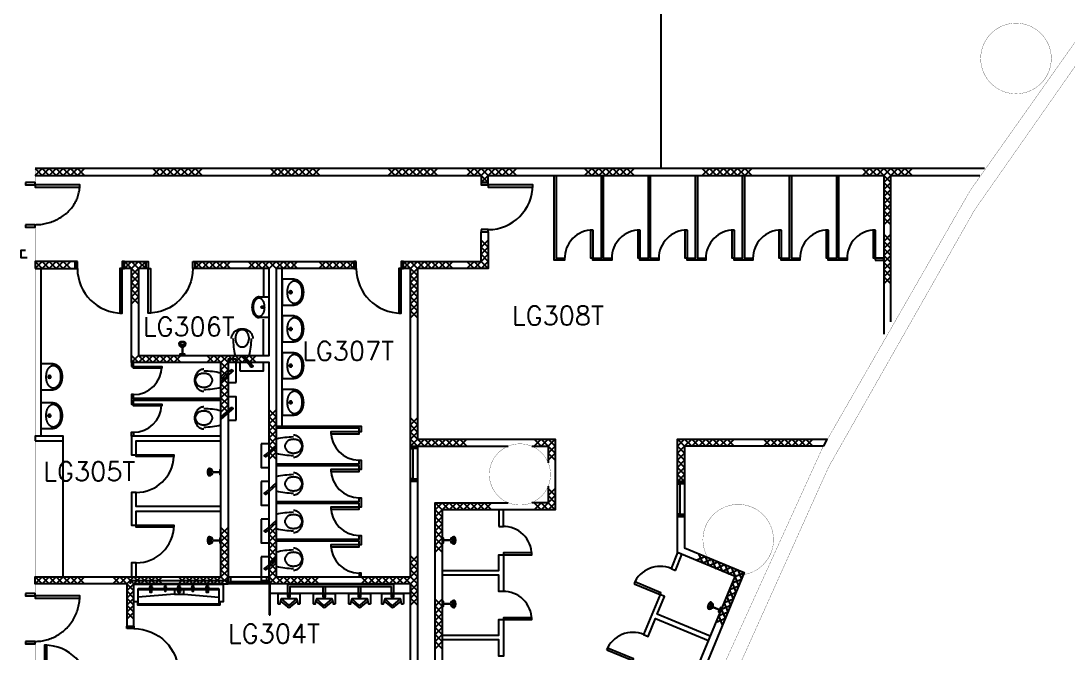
# Model space of a CAD drawing. Extents: x -163002 to 22103, y -103500 to 51643.
# Drawn here: x -76600 to -54355, y -62293 to -48869 of the extents above; entities that cross this region are included whole.
import ezdxf

# ---------------------------------------------------------------- set-up
doc = ezdxf.new("R2010")
doc.units = 0
doc.header["$LTSCALE"] = 1000
doc.header["$MEASUREMENT"] = 0
doc.linetypes.add('s1113a$0$HIDDEN', pattern=[0.375, 0.25, -0.125])
doc.layers.get('0').update_dxf_attribs({"linetype": 'CONTINUOUS'})
for name, color, linetype in [('s1113a$0$20', 1, 'CONTINUOUS'), ('s1113a$0$22', 14, 'CONTINUOUS'), ('s1113a$0$30', 7, 'CONTINUOUS'), ('s1113a$0$49', 7, 'CONTINUOUS'), ('s1113a$0$56', 7, 'CONTINUOUS'), ('s1113a$0$6', 7, 'CONTINUOUS'), ('s1113a$0$7', 7, 'CONTINUOUS'), ('s1113a$0$PLUMB', 1, 'CONTINUOUS'), ('s1113a$0$ROOM-NO', 4, 'CONTINUOUS'), ('s1113a$0$sani02', 7, 'CONTINUOUS'), ('s4113a$0$6', 7, 'CONTINUOUS'), ('s4113a$0$9', 7, 'CONTINUOUS')]:
    doc.layers.add(name, color=color, linetype=linetype)
doc.styles.add('s1113a$0$STANDARD', font='SIMPLEX')

# ---------------------------------------------------------------- blocks, each defined once
blk = doc.blocks.new('s1113a$0$SHWR')
at = {"layer": 's1113a$0$49', "color": 14, "linetype": 'Continuous'}
for p, q in [((-0.005, -0.175), (-0.005, -0.025)), ((0.005, -0.175), (0.005, -0.025))]:
    blk.add_line(p, q, dxfattribs=at)
blk.add_lwpolyline([(-0.05, 0), (-0.05, -0.025), (0.05, -0.025), (0.05, 0)], close=True, dxfattribs=at)
for points in [[(0.075, -0.25, 0.087445), (0.073739, -0.243262, 0.069281), (0.070477, -0.237175, 0.06008), (0.064548, -0.230897, 0.040836), (0.057453, -0.225896, 0.036504), (0.047752, -0.221076, 0.027544), (0.0375, -0.217524, 0.025803), (0.025372, -0.214708, 0.022453), (0.013024, -0.21307, 0.021977), (0, -0.212498, 0.021977), (-0.013024, -0.21307, 0.022453), (-0.025372, -0.214708, 0.025803), (-0.0375, -0.217524, 0.027544), (-0.047752, -0.221076, 0.036504), (-0.057453, -0.225896, 0.040836), (-0.064548, -0.230897, 0.06008), (-0.070477, -0.237175, 0.069281), (-0.073739, -0.243262, 0.087445), (-0.075, -0.25, 0.087445), (-0.073739, -0.256739, 0.069281), (-0.070477, -0.262826, 0.06008), (-0.064548, -0.269104, 0.040836), (-0.057453, -0.274105, 0.036504), (-0.047752, -0.278925, 0.027544), (-0.0375, -0.282476, 0.025803), (-0.025372, -0.285293, 0.022453), (-0.013024, -0.286931, 0.021977), (0, -0.287503, 0.021977), (0.013024, -0.286931, 0.022453), (0.025372, -0.285293, 0.025803), (0.0375, -0.282476, 0.027544), (0.047752, -0.278925, 0.036504), (0.057453, -0.274105, 0.040836), (0.064548, -0.269104, 0.06008), (0.070477, -0.262826, 0.069281), (0.073739, -0.256739, 0.087445), (0.075, -0.25)], [(0.05, -0.25, 0.087445), (0.049159, -0.245508, 0.069281), (0.046985, -0.24145, 0.06008), (0.043032, -0.237264, 0.040836), (0.038302, -0.233931, 0.036504), (0.031835, -0.230717, 0.027544), (0.025, -0.22835, 0.025803), (0.016915, -0.226472, 0.022453), (0.008682, -0.22538, 0.021977), (0, -0.224999, 0.021977), (-0.008682, -0.22538, 0.022453), (-0.016915, -0.226472, 0.025803), (-0.025, -0.22835, 0.027544), (-0.031835, -0.230717, 0.036504), (-0.038302, -0.233931, 0.040836), (-0.043032, -0.237264, 0.06008), (-0.046985, -0.24145, 0.069281), (-0.049159, -0.245508, 0.087445), (-0.05, -0.25, 0.087445), (-0.049159, -0.254493, 0.069281), (-0.046985, -0.258551, 0.06008), (-0.043032, -0.262736, 0.040836), (-0.038302, -0.26607, 0.036504), (-0.031835, -0.269284, 0.027544), (-0.025, -0.271651, 0.025803), (-0.016915, -0.273529, 0.022453), (-0.008682, -0.274621, 0.021977), (0, -0.275002, 0.021977), (0.008682, -0.274621, 0.022453), (0.016915, -0.273529, 0.025803), (0.025, -0.271651, 0.027544), (0.031835, -0.269284, 0.036504), (0.038302, -0.26607, 0.040836), (0.043032, -0.262736, 0.06008), (0.046985, -0.258551, 0.069281), (0.049159, -0.254493, 0.087445), (0.05, -0.25)]]:
    blk.add_lwpolyline(points, format="xyb", close=True, dxfattribs=at)
blk.add_arc((0, -0.25), 0.075, 0, 180, dxfattribs=at)
blk = doc.blocks.new('s1113a$0$D1050B')
at = {"layer": 's1113a$0$30', "color": 2, "linetype": 'Continuous'}
for points in [[(0.05, 0.15), (0.1, 0.15), (0.1, 1.1), (0.05, 1.1)], [(0, 0), (0.05, 0), (0.05, 0.15), (0, 0.15)], [(1, 0), (1.05, 0), (1.05, 0.15), (1, 0.15)]]:
    blk.add_lwpolyline(points, close=True, dxfattribs=at)
blk.add_arc((0.05, 0.150001), 0.950006, 0, 90, dxfattribs=at)
blk = doc.blocks.new('s1113a$0$D1050A')
at = {"layer": 's1113a$0$30', "color": 11, "linetype": 'Continuous'}
blk.add_lwpolyline([(1.021006, 0.200001, 0.033428), (1.012655, 0.324043, 0.033352), (0.98792, 0.445881, 0.033302), (0.947009, 0.563654, 0.033099), (0.890916, 0.675004, 0.033014), (0.820217, 0.778441, 0.032742), (0.736605, 0.871757, 0.032646), (0.640955, 0.953767, 0.032379), (0.535503, 1.022731, 0.032298), (0.421461, 1.077709, 0.032107), (0.301315, 1.117637, 0.032061), (0.176693, 1.141854, 0.031992), (0.05, 1.150007)], format="xyb", dxfattribs=at)
for points in [[(0.05, 0.2), (0.1, 0.2), (0.1, 1.15), (0.05, 1.15)], [(0, 0), (0.05, 0), (0.05, 0.2), (0, 0.2)], [(1.021, 0), (1.071, 0), (1.071, 0.2), (1.021, 0.2)]]:
    blk.add_lwpolyline(points, close=True, dxfattribs=at)
blk = doc.blocks.new('s1113a$0$WHB')
at = {"layer": 's1113a$0$49', "color": 14, "linetype": 'Continuous'}
for p, q in [((-0.319, -0.18), (-0.231, -0.18)), ((-0.275, -0.1358), (-0.275, -0.224))]:
    blk.add_line(p, q, dxfattribs=at)
blk.add_lwpolyline([(-0.5499, -0.257), (-0.5499, 0), (0, 0), (0, -0.257)], dxfattribs=at)
for points in [[(-0.2749, -0.1127, 0.004239), (-0.289204, -0.113251, 0.002651), (-0.3035, -0.114, 0.003533), (-0.31721, -0.114869, 0.006003), (-0.3309, -0.116, 0.015073), (-0.34193, -0.117427, 0.005128), (-0.3529, -0.1193, 0.012086), (-0.365606, -0.121897, 0.007915), (-0.3782, -0.125, 0.017555), (-0.394382, -0.129857, 0.016389), (-0.4102, -0.1358, 0.012678), (-0.421941, -0.140931, 0.028606), (-0.4332, -0.147, 0.005075), (-0.441524, -0.152288, 0.008504), (-0.4497, -0.1578, 0.002696), (-0.457488, -0.163282, 0.012777), (-0.4651, -0.169, 0.01603), (-0.471331, -0.174302, 0.016779), (-0.4772, -0.18, 0.006146), (-0.482301, -0.18541, 0.012077), (-0.4872, -0.191, 0.004888), (-0.491647, -0.196462, 0.003638), (-0.496, -0.202, 0.008947), (-0.499981, -0.207341, 0.006073), (-0.5038, -0.2128, 0.039408), (-0.506807, -0.218138, 0.017301), (-0.5092, -0.2238, 0.017623), (-0.513063, -0.234644, 0.033372), (-0.5158, -0.2458, 0.018563), (-0.516526, -0.251381, 0.012968), (-0.5169, -0.257, 0.012131), (-0.517005, -0.262402, 0.016663), (-0.5168, -0.2678, 0.029632), (-0.515325, -0.278934, 0.031912), (-0.5125, -0.2898, 0.01542), (-0.510432, -0.295474, 0.017108), (-0.508, -0.301, 0.002382), (-0.505364, -0.306433, 0.00952), (-0.5026, -0.3118, 0.009627), (-0.499383, -0.317448, 0.005168), (-0.496, -0.323, 0.013642), (-0.4923, -0.328605, 0.013648), (-0.4883, -0.334, 0.020386), (-0.483532, -0.339563, 0.012995), (-0.4784, -0.3448, 0.006177), (-0.472406, -0.350518, 0.012992), (-0.4662, -0.356, 0.001911), (-0.459656, -0.361407, -0.00085), (-0.4531, -0.3668, -0.002763), (-0.446549, -0.372299, 0.002623), (-0.44, -0.3778, 0.05247), (-0.430413, -0.38396, 0.00623), (-0.4201, -0.389, 0.021349), (-0.40648, -0.394932, 0.010161), (-0.3925, -0.4, 0.016064), (-0.372847, -0.406015, 0.009991), (-0.3529, -0.411, 0.017366), (-0.335986, -0.414265, 0.012989), (-0.3189, -0.4165, 0.01392), (-0.296931, -0.418207, 0.013692), (-0.2749, -0.4187, 0.012459), (-0.252921, -0.41804, 0.012166), (-0.231, -0.4163, 0.011998), (-0.213873, -0.414128, 0.016069), (-0.1969, -0.411, 0.011274), (-0.176834, -0.406224, 0.025447), (-0.1572, -0.4, 0.011112), (-0.144438, -0.394863, 0.017831), (-0.132, -0.389, 0.002905), (-0.121887, -0.383776, 0.025327), (-0.1121, -0.378, 0.00801), (-0.10424, -0.372551, 0.011565), (-0.0966, -0.3668, 0.003173), (-0.089937, -0.361475, 0.008314), (-0.0834, -0.356, 0.007853), (-0.077264, -0.350493, 0.007586), (-0.0713, -0.3448, 0.011579), (-0.066181, -0.339552, 0.019406), (-0.0614, -0.334, 0.014434), (-0.057382, -0.328617, 0.016024), (-0.0537, -0.323, 0.005126), (-0.050381, -0.31744, 0.007114), (-0.0472, -0.3118, 0.007738), (-0.044393, -0.306429, 0.002848), (-0.0417, -0.301, 0.021656), (-0.039297, -0.295482, 0.014757), (-0.0373, -0.2898, 0.027907), (-0.034472, -0.279028, 0.034296), (-0.033, -0.268, 0.016613), (-0.032856, -0.262501, 0.009533), (-0.033, -0.257, 0.010392), (-0.033345, -0.251385, 0.017332), (-0.034, -0.2458, 0.037977), (-0.036661, -0.234723, 0.020366), (-0.0406, -0.224, 0.016669), (-0.043134, -0.21826, 0.03136), (-0.0462, -0.2128, 0.006089), (-0.049858, -0.207335, 0.01105), (-0.0537, -0.202, 0.005719), (-0.05808, -0.196344, 0.006781), (-0.0626, -0.1908, 0.012108), (-0.067454, -0.185313, 0.005553), (-0.0725, -0.18, 0.016017), (-0.078354, -0.174343, 0.010389), (-0.0845, -0.169, 0.020034), (-0.092125, -0.163162, 0.010765), (-0.1001, -0.1578, 0.013175), (-0.109299, -0.15223, 0.005172), (-0.1187, -0.147, 0.012528), (-0.130085, -0.141168, 0.007684), (-0.1417, -0.1358, 0.017552), (-0.156402, -0.129848, 0.019466), (-0.1715, -0.125, 0.012068), (-0.184124, -0.121804, 0.015156), (-0.1969, -0.1193, 0.00473), (-0.20783, -0.117603, 0.008692), (-0.2188, -0.1162, 0.005092), (-0.232536, -0.114838, 0.0067), (-0.2463, -0.1138, 0.005974), (-0.260594, -0.113101, 0.004448), (-0.2749, -0.1127)], [(-0.5499, -0.257, -0.002263), (-0.549724, -0.267938, 0.036796), (-0.5488, -0.2788, 0.020421), (-0.546385, -0.289895, 0.014498), (-0.5432, -0.3008, 0.010932), (-0.539394, -0.312137, 0.038908), (-0.5345, -0.323, 0.008498), (-0.528085, -0.334012, 0.008482), (-0.5213, -0.3448, -0.000875), (-0.517665, -0.350522, 0.031206), (-0.5137, -0.356, 0.012082), (-0.508833, -0.361474, 0.003111), (-0.5038, -0.3668, 0.003418), (-0.498358, -0.372457, 0.006942), (-0.4928, -0.378, 0.02136), (-0.486346, -0.383668, 0.004577), (-0.4796, -0.389, 0.010329), (-0.472016, -0.394741, 0.020459), (-0.4641, -0.4, 0.011097), (-0.454214, -0.405612, 0.000222), (-0.4442, -0.411, 0.005265), (-0.433797, -0.416491, 0.003486), (-0.4233, -0.4218, 0.03693), (-0.407126, -0.428284, 0.017242), (-0.3903, -0.433, 0.00772), (-0.365676, -0.438744, 0.00623), (-0.3409, -0.4438, 0.007249), (-0.329931, -0.445752, 0.011082), (-0.3189, -0.4473, 0.017141), (-0.296937, -0.44907, 0.013335), (-0.2749, -0.4495, 0.011832), (-0.252918, -0.448864, 0.013868), (-0.231, -0.4471, 0.010346), (-0.219921, -0.445647, 0.007504), (-0.2089, -0.4438, 0.007334), (-0.183976, -0.438946, 0.014721), (-0.1593, -0.433, 0.021098), (-0.143742, -0.427981, 0.016671), (-0.1286, -0.4218, 0.002597), (-0.116958, -0.416588, 0.013831), (-0.1055, -0.411, 0.006107), (-0.095486, -0.405597, 0.013889), (-0.0857, -0.3998, 0.009703), (-0.077806, -0.394602, 0.01659), (-0.0702, -0.389, 0.007376), (-0.063502, -0.383568, 0.018682), (-0.0571, -0.3778, 0.004037), (-0.051612, -0.372338, 0.002917), (-0.0462, -0.3668, 0.003488), (-0.041091, -0.361454, 0.007308), (-0.0361, -0.356, 0.034111), (-0.032062, -0.350644, 0.001258), (-0.0284, -0.345, 0.012547), (-0.021568, -0.33404, 0.008451), (-0.0152, -0.3228, 0.032813), (-0.01028, -0.312022, 0.01499), (-0.0064, -0.3008, 0.017513), (-0.003328, -0.2899, 0.020828), (-0.0011, -0.2788, 0.031844), (-0.000225, -0.267931, -0.001864), (0, -0.257)]]:
    blk.add_lwpolyline(points, format="xyb", dxfattribs=at)
blk.add_circle((-0.274896, -0.179899), 0.0275, dxfattribs=at)
blk = doc.blocks.new('s1113a$0$WC')
at = {"layer": 's1113a$0$49', "color": 14, "linetype": 'Continuous'}
blk.add_line((-0.15, 0), (0.15, 0), dxfattribs=at)
at = {"layer": 's1113a$0$49', "color": 14, "linetype": 's1113a$0$HIDDEN'}
for p, q in [((0.1751, -0.2251), (-0.0249, 0)), ((0.2251, -0.2251), (0.0251, 0))]:
    blk.add_line(p, q, dxfattribs=at)
at = {"layer": 's1113a$0$49', "color": 14, "linetype": 'Continuous'}
blk.add_lwpolyline([(0.2332, 0.364901, 0.038902), (0.231178, 0.390581, 0.038109), (0.225258, 0.415655, 0.037587), (0.215343, 0.440149, 0.035627), (0.201971, 0.462951, 0.034853), (0.184819, 0.4845, 0.032579), (0.164927, 0.503564, 0.031843), (0.141753, 0.520632, 0.029932), (0.11665, 0.534728, 0.029397), (0.089106, 0.546139, 0.028181), (0.060431, 0.554319, 0.027906), (0.030451, 0.559328, 0.027494), (0.0001, 0.561001, 0.027494), (-0.030251, 0.559328, 0.027906), (-0.060231, 0.554319, 0.028181), (-0.088906, 0.546139, 0.029397), (-0.11645, 0.534728, 0.029932), (-0.141553, 0.520632, 0.031843), (-0.164727, 0.503564, 0.032579), (-0.184619, 0.4845, 0.034853), (-0.201771, 0.462951, 0.035627), (-0.215143, 0.440149, 0.037587), (-0.225058, 0.415655, 0.038109), (-0.230978, 0.390581, 0.038902), (-0.233, 0.364901)], format="xyb", dxfattribs=at)
blk.add_lwpolyline([(0.0001, 0.548001, 0.054705), (-0.025462, 0.545135, 0.052082), (-0.049869, 0.536959, 0.050414), (-0.073337, 0.523161, 0.045092), (-0.093811, 0.505164, 0.043264), (-0.112103, 0.482153, 0.038783), (-0.126427, 0.456451, 0.037617), (-0.137274, 0.427211, 0.0353), (-0.143781, 0.396696, 0.034916), (-0.145996, 0.364901, 0.034916), (-0.143781, 0.333106, 0.0353), (-0.137274, 0.30259, 0.037617), (-0.126427, 0.27335, 0.038783), (-0.112103, 0.247649, 0.043264), (-0.093811, 0.224638, 0.045092), (-0.073337, 0.206641, 0.050414), (-0.049869, 0.192843, 0.052082), (-0.025462, 0.184667, 0.054705), (0.0001, 0.1818, 0.054705), (0.025662, 0.184667, 0.052082), (0.050069, 0.192843, 0.050414), (0.073537, 0.206641, 0.045092), (0.094011, 0.224638, 0.043264), (0.112303, 0.247649, 0.038783), (0.126627, 0.27335, 0.037617), (0.137474, 0.30259, 0.0353), (0.143981, 0.333106, 0.034916), (0.146196, 0.364901, 0.034916), (0.143981, 0.396696, 0.0353), (0.137474, 0.427211, 0.037617), (0.126627, 0.456451, 0.038783), (0.112303, 0.482153, 0.043264), (0.094011, 0.505164, 0.045092), (0.073537, 0.523161, 0.050414), (0.050069, 0.536959, 0.052082), (0.025662, 0.545135, 0.054705), (0.0001, 0.548001)], format="xyb", close=True, dxfattribs=at)
blk.add_lwpolyline([(-0.0499, -0.3251), (0.4501, -0.3251), (0.4501, -0.1501), (-0.0499, -0.1501)], close=True, dxfattribs=at)
at = {"layer": 's1113a$0$49', "color": 14, "linetype": 's1113a$0$HIDDEN'}
blk.add_circle((0.2001, -0.2251), 0.025, dxfattribs=at)
at = {"layer": 's1113a$0$49', "color": 14, "linetype": 'Continuous'}
for centre, start, end in [((1.535286, 0.397752), 181.087625, 193.279619), ((-1.535086, 0.397752), 346.720381, 358.912375)]:
    blk.add_arc(centre, 1.731561, start, end, dxfattribs=at)
blk = doc.blocks.new('s1113a$0$H450')
at = {"layer": 's1113a$0$22', "color": 1, "linetype": 'Continuous'}
for points in [[(0, 0.15), (0.15, 0), (0.3, 0.15), (0.45, 0)], [(0, 0), (0.15, 0.15), (0.3, 0), (0.45, 0.15)]]:
    blk.add_lwpolyline(points, dxfattribs=at)
blk = doc.blocks.new('s1113a$0$H300')
at = {"layer": 's1113a$0$22', "color": 14, "linetype": 'Continuous'}
for points in [[(0, 0), (0.15, 0.15), (0.3, 0)], [(0, 0.15), (0.15, 0), (0.3, 0.15)]]:
    blk.add_lwpolyline(points, dxfattribs=at)
blk = doc.blocks.new('s1113a$0$UP1')
at = {"layer": 's1113a$0$PLUMB', "color": 0}
for points in [[(174, -130, 0.355245), (154, -114), (-154, -114, 0.355245), (-174, -130), (-193, -221, -0.355529), (-202, -229), (-220, -229, -0.414214), (-230, -219), (-230, 0), (230, 0), (230, -219, -0.414214), (220, -229), (202, -229, -0.355529), (193, -221), (174, -130)], [(-181, -163), (-32, -288, 0.364844), (32, -288), (181, -163)], [(-166, -118), (-13, -248, 0.364844), (13, -248), (166, -118)]]:
    blk.add_lwpolyline(points, format="xyb", dxfattribs=at)
blk.add_circle((0, -64), 20.5, dxfattribs=at)
blk = doc.blocks.new('s1113a')
at = {"layer": 's1113a$0$20', "color": 14, "linetype": 'Continuous'}
for p, q in [((-56131.2, -51999.9), (-76299.8, -51999.9)), ((-68324.8, -57899.9), (-66249.9, -57899.9)), ((-68174.8, -57899.9), (-68174.8, -57901.2)), ((-62499.9, -58649.9), (-62499.9, -58651.2))]:
    blk.add_line(p, q, dxfattribs=at)
at = {"layer": 's1113a$0$20', "color": 14, "linetype": 'Continuous', "const_width": 5}
for points in [[(-76299.8, -51999.9), (-76499.8, -51999.9), (-76499.8, -52299.9), (-76299.8, -52299.9)], [(-76499.8, -61024.9), (-76299.8, -61024.9), (-76299.8, -53245.9), (-76499.8, -53245.9)]]:
    blk.add_lwpolyline(points, close=True, dxfattribs=at)
at = {"layer": 's1113a$0$20', "color": 14, "linetype": 'Continuous'}
for points in [[(-76299.8, -52149.9), (-66824.9, -52149.9), (-66824.9, -52299.9), (-66674.9, -52299.9), (-66674.9, -52149.9), (-58269.9, -52149.9), (-58269.9, -55521.4)], [(-58119.9, -55257.8), (-58119.9, -52149.9), (-56228.5, -52149.9)], [(-68324.8, -57899.9), (-68324.8, -54124.9), (-68474.8, -54124.9), (-68474.8, -53974.9), (-66824.9, -53974.9), (-66824.9, -53349.9), (-66674.9, -53349.9), (-66674.9, -54124.9), (-68174.8, -54124.9), (-68174.8, -57749.9), (-65249.9, -57749.9), (-65249.9, -59249.9), (-67649.8, -59249.9), (-67649.8, -64699.9)], [(-76499.8, -53741.9), (-76599.8, -53741.9), (-76599.8, -53891.9), (-76467.1, -53891.9)], [(-74350, -60824.9), (-76299.8, -60824.9), (-76299.8, -60674.9), (-72349.8, -60674.9), (-72349.8, -56124.9), (-74249.8, -56124.9), (-74249.8, -54124.9), (-74399.8, -54124.9), (-74399.8, -53974.9), (-73949.8, -53974.9), (-73949.8, -54124.9), (-74099.8, -54124.9), (-74099.8, -55974.9), (-71324.8, -55974.9), (-71324.8, -54124.9), (-72899.8, -54124.9), (-72899.8, -53974.9), (-69524.8, -53974.9), (-69524.8, -54124.9), (-71174.8, -54124.9), (-71174.8, -60674.9), (-68324.8, -60674.9)], [(-71324.8, -60824.9), (-71324.8, -56124.9), (-72199.8, -56124.9), (-72199.8, -60824.9)], [(-62499.9, -58649.9), (-62649.9, -58649.9), (-62649.9, -57749.9), (-59476, -57749.9), (-59553.3, -57899.9)], [(-65749.9, -57899.9), (-65399.9, -57899.9), (-65399.9, -58249.9)], [(-59553.3, -57899.9), (-62499.9, -57899.9), (-62499.9, -58649.9)], [(-68324.8, -60674.9), (-68324.8, -58643.9), (-68174.8, -58643.9)], [(-68174.8, -58643.9), (-68174.8, -64699.9), (-67799.8, -64699.9), (-67799.8, -59099.9), (-66249.9, -59099.9)], [(-65399.9, -58749.9), (-65399.9, -59099.9), (-65749.9, -59099.9)], [(-67649.8, -64699.9), (-64530.2, -64699.9), (-64327.3, -64210), (-63118.6, -64743.8), (-61429.3, -60666.7), (-62649.9, -60160.9), (-62649.9, -59393.9), (-62499.9, -59393.9)], [(-62499.9, -59393.9), (-62499.9, -60060.6), (-61233.3, -60585.5), (-63037.4, -64939.7), (-64269.1, -64429.3), (-64443.4, -64849.9)], [(-74350, -60824.9), (-74349.9, -61724.9), (-74199.9, -61724.9), (-74200, -60824.9), (-72199.8, -60824.9)], [(-74275, -60824.87988), (-74275.00833, -60749.9), (-72199.8, -60749.9)], [(-72769.10615, -64699.9), (-68324.8, -64699.9), (-68324.8, -60824.9), (-71324.8, -60824.9)]]:
    blk.add_lwpolyline(points, dxfattribs=at)
blk.add_lwpolyline([(-76299.8, -54124.9), (-75449.8, -54124.9), (-75449.8, -53974.9), (-76299.8, -53974.9)], close=True, dxfattribs=at)
at = {"layer": 's1113a$0$20', "color": 14, "linetype": 'Continuous', "const_width": 5}
blk.add_lwpolyline([(-76299.8, -65874.8), (-76299.8, -62074.9), (-76499.8, -62074.9), (-76499.8, -65874.9), (-76299.8, -65874.9)], dxfattribs=at)
at = {"layer": 's1113a$0$22', "color": 14, "linetype": 'Continuous'}
for p, q in [((-66674.9, -52299.9), (-66824.9, -52149.9)), ((-66674.9, -52149.9), (-66824.9, -52299.9))]:
    blk.add_line(p, q, dxfattribs=at)
for points in [[(-76299.8, -52149.9), (-76149.8, -51999.9), (-75999.8, -52149.9), (-75849.8, -51999.9), (-75699.8, -52149.9), (-75549.8, -51999.9), (-75399.8, -52149.9), (-75249.8, -51999.9)], [(-76299.8, -51999.9), (-76149.8, -52149.9), (-75999.8, -51999.9), (-75849.8, -52149.9), (-75699.8, -51999.9), (-75549.8, -52149.9), (-75399.8, -51999.9), (-75249.8, -52149.9)], [(-73799.8, -52149.9), (-73649.8, -51999.9), (-73499.8, -52149.9), (-73349.8, -51999.9), (-73199.8, -52149.9), (-73049.8, -51999.9), (-72899.8, -52149.9), (-72749.8, -51999.9)], [(-73799.8, -51999.9), (-73649.8, -52149.9), (-73499.8, -51999.9), (-73349.8, -52149.9), (-73199.8, -51999.9), (-73049.8, -52149.9), (-72899.8, -51999.9), (-72749.8, -52149.9)], [(-71299.8, -52149.9), (-71149.8, -51999.9), (-70999.8, -52149.9), (-70849.8, -51999.9), (-70699.8, -52149.9), (-70549.8, -51999.9), (-70399.8, -52149.9), (-70249.8, -51999.9)], [(-71299.8, -51999.9), (-71149.8, -52149.9), (-70999.8, -51999.9), (-70849.8, -52149.9), (-70699.8, -51999.9), (-70549.8, -52149.9), (-70399.8, -51999.9), (-70249.8, -52149.9)], [(-68799.8, -52149.9), (-68649.8, -51999.9), (-68499.8, -52149.9), (-68349.8, -51999.9), (-68199.8, -52149.9), (-68049.8, -51999.9), (-67899.8, -52149.9), (-67749.8, -51999.9)], [(-68799.8, -51999.9), (-68649.8, -52149.9), (-68499.8, -51999.9), (-68349.8, -52149.9), (-68199.8, -51999.9), (-68049.8, -52149.9), (-67899.8, -51999.9), (-67749.8, -52149.9)], [(-67124.9, -52149.9), (-66974.9, -51999.9), (-66824.9, -52149.9), (-66674.9, -51999.9), (-66524.9, -52149.9), (-66374.9, -51999.9), (-66224.9, -52149.9), (-66074.9, -51999.9)], [(-67124.9, -51999.9), (-66974.9, -52149.9), (-66824.9, -51999.9), (-66674.9, -52149.9), (-66524.9, -51999.9), (-66374.9, -52149.9), (-66224.9, -51999.9), (-66074.9, -52149.9)], [(-64624.9, -52149.9), (-64474.9, -51999.9), (-64324.9, -52149.9), (-64174.9, -51999.9), (-64024.9, -52149.9), (-63874.9, -51999.9), (-63724.9, -52149.9), (-63574.9, -51999.9)], [(-64624.9, -51999.9), (-64474.9, -52149.9), (-64324.9, -51999.9), (-64174.9, -52149.9), (-64024.9, -51999.9), (-63874.9, -52149.9), (-63724.9, -51999.9), (-63574.9, -52149.9)], [(-62124.9, -52149.9), (-61974.9, -51999.9), (-61824.9, -52149.9), (-61674.9, -51999.9), (-61524.9, -52149.9), (-61374.9, -51999.9), (-61224.9, -52149.9), (-61074.9, -51999.9)], [(-62124.9, -51999.9), (-61974.9, -52149.9), (-61824.9, -51999.9), (-61674.9, -52149.9), (-61524.9, -51999.9), (-61374.9, -52149.9), (-61224.9, -51999.9), (-61074.9, -52149.9)], [(-58719.9, -52149.9), (-58569.9, -51999.9), (-58419.9, -52149.9), (-58269.9, -51999.9), (-58119.9, -52149.9), (-57969.9, -51999.9), (-57819.9, -52149.9), (-57669.9, -51999.9)], [(-58719.9, -51999.9), (-58569.9, -52149.9), (-58419.9, -51999.9), (-58269.9, -52149.9), (-58119.9, -51999.9), (-57969.9, -52149.9), (-57819.9, -51999.9), (-57669.9, -52149.9)], [(-58269.9, -52149.9), (-58119.9, -52299.9), (-58269.9, -52449.9), (-58119.9, -52599.9), (-58269.9, -52749.9), (-58119.9, -52899.9), (-58269.9, -53049.9), (-58119.9, -53199.9)], [(-58119.9, -52149.9), (-58269.9, -52299.9), (-58119.9, -52449.9), (-58269.9, -52599.9), (-58119.9, -52749.9), (-58269.9, -52899.9), (-58119.9, -53049.9), (-58269.9, -53199.9)], [(-66674.9, -53974.9), (-66824.9, -53824.9), (-66674.9, -53674.9), (-66824.9, -53524.9)], [(-66824.9, -53974.9), (-66674.9, -53824.9), (-66824.9, -53674.9), (-66674.9, -53524.9)], [(-58269.9, -53399.9), (-58119.9, -53549.9), (-58269.9, -53699.9), (-58119.9, -53849.9), (-58269.9, -53999.9), (-58119.9, -54149.9), (-58269.9, -54299.9), (-58119.9, -54449.9)], [(-58119.9, -53399.9), (-58269.9, -53549.9), (-58119.9, -53699.9), (-58269.9, -53849.9), (-58119.9, -53999.9), (-58269.9, -54149.9), (-58119.9, -54299.9), (-58269.9, -54449.9)], [(-76299.8, -53974.9), (-76149.8, -54124.9), (-75999.8, -53974.9), (-75849.8, -54124.9), (-75699.8, -53974.9), (-75549.8, -54124.9)], [(-76299.8, -54124.9), (-76149.8, -53974.9), (-75999.8, -54124.9), (-75849.8, -53974.9), (-75699.8, -54124.9), (-75549.8, -53974.9)], [(-74399.8, -54124.9), (-74249.8, -53974.9), (-74099.8, -54124.9), (-73949.8, -53974.9)], [(-74399.8, -53974.9), (-74249.8, -54124.9), (-74099.8, -53974.9), (-73949.8, -54124.9)], [(-72899.8, -53974.9), (-72749.8, -54124.9), (-72599.8, -53974.9), (-72449.8, -54124.9), (-72299.8, -53974.9), (-72149.8, -54124.9)], [(-72899.8, -54124.9), (-72749.8, -53974.9), (-72599.8, -54124.9), (-72449.8, -53974.9), (-72299.8, -54124.9), (-72149.8, -53974.9)], [(-71774.8, -54124.9), (-71624.8, -53974.9), (-71474.8, -54124.9), (-71324.8, -53974.9), (-71174.8, -54124.9), (-71024.8, -53974.9), (-70874.8, -54124.9), (-70724.8, -53974.9)], [(-71774.8, -53974.9), (-71624.8, -54124.9), (-71474.8, -53974.9), (-71324.8, -54124.9), (-71174.8, -53974.9), (-71024.8, -54124.9), (-70874.8, -53974.9), (-70724.8, -54124.9)], [(-69524.8, -54124.9), (-69674.8, -53974.9), (-69824.8, -54124.9), (-69974.8, -53974.9), (-70124.8, -54124.9), (-70274.8, -53974.9)], [(-69524.8, -53974.9), (-69674.8, -54124.9), (-69824.8, -53974.9), (-69974.8, -54124.9), (-70124.8, -53974.9), (-70274.8, -54124.9)], [(-68474.8, -54124.9), (-68324.8, -53974.9), (-68174.8, -54124.9), (-68024.8, -53974.9), (-67874.8, -54124.9), (-67724.8, -53974.9), (-67574.8, -54124.9), (-67424.8, -53974.9)], [(-68474.8, -53974.9), (-68324.8, -54124.9), (-68174.8, -53974.9), (-68024.8, -54124.9), (-67874.8, -53974.9), (-67724.8, -54124.9), (-67574.8, -53974.9), (-67424.8, -54124.9)], [(-66674.9, -53974.9), (-66824.9, -54124.9), (-66974.9, -53974.9), (-67124.9, -54124.9)], [(-66674.9, -54124.9), (-66824.9, -53974.9), (-66974.9, -54124.9), (-67124.9, -53974.9)], [(-74099.8, -54124.9), (-74249.8, -54274.9), (-74099.8, -54424.9), (-74249.8, -54574.9), (-74099.8, -54724.9), (-74249.8, -54874.9)], [(-74249.8, -54124.9), (-74099.8, -54274.9), (-74249.8, -54424.9), (-74099.8, -54574.9), (-74249.8, -54724.9), (-74099.8, -54874.9)], [(-68324.8, -54124.9), (-68174.8, -54274.9), (-68324.8, -54424.9), (-68174.8, -54574.9), (-68324.8, -54724.9), (-68174.8, -54874.9), (-68324.8, -55024.9), (-68174.8, -55174.9)], [(-68174.8, -54124.9), (-68324.8, -54274.9), (-68174.8, -54424.9), (-68324.8, -54574.9), (-68174.8, -54724.9), (-68324.8, -54874.9), (-68174.8, -55024.9), (-68324.8, -55174.9)], [(-74249.8, -56124.9), (-74099.8, -55974.9), (-73949.8, -56124.9), (-73799.8, -55974.9), (-73649.8, -56124.9), (-73499.8, -55974.9), (-73349.8, -56124.9), (-73199.8, -55974.9)], [(-74249.8, -55974.9), (-74099.8, -56124.9), (-73949.8, -55974.9), (-73799.8, -56124.9), (-73649.8, -55974.9), (-73499.8, -56124.9), (-73349.8, -55974.9), (-73199.8, -56124.9)], [(-72649.8, -56124.9), (-72499.8, -55974.9), (-72349.8, -56124.9), (-72199.8, -55974.9), (-72049.8, -56124.9), (-71899.8, -55974.9), (-71749.8, -56124.9), (-71599.8, -55974.9)], [(-72649.8, -55974.9), (-72499.8, -56124.9), (-72349.8, -55974.9), (-72199.8, -56124.9), (-72049.8, -55974.9), (-71899.8, -56124.9), (-71749.8, -55974.9), (-71599.8, -56124.9)], [(-72349.8, -56124.9), (-72199.8, -56274.9), (-72349.8, -56424.9), (-72199.8, -56574.9), (-72349.8, -56724.9), (-72199.8, -56874.9), (-72349.8, -57024.9), (-72199.8, -57174.9)], [(-72199.8, -56124.9), (-72349.8, -56274.9), (-72199.8, -56424.9), (-72349.8, -56574.9), (-72199.8, -56724.9), (-72349.8, -56874.9), (-72199.8, -57024.9), (-72349.8, -57174.9)], [(-71174.8, -58174.9), (-71324.8, -58024.9), (-71174.8, -57874.9), (-71324.8, -57724.9), (-71174.8, -57574.9), (-71324.8, -57424.9), (-71174.8, -57274.9), (-71324.8, -57124.9)], [(-71324.8, -58174.9), (-71174.8, -58024.9), (-71324.8, -57874.9), (-71174.8, -57724.9), (-71324.8, -57574.9), (-71174.8, -57424.9), (-71324.8, -57274.9), (-71174.8, -57124.9)], [(-68323.5, -57901.2), (-68324.8, -57899.9), (-68174.8, -57749.9), (-68324.8, -57599.9), (-68174.8, -57449.9), (-68324.8, -57299.9)], [(-68176.1, -57901.2), (-68174.8, -57899.9), (-68324.8, -57749.9), (-68174.8, -57599.9), (-68324.8, -57449.9), (-68174.8, -57299.9)], [(-68174.8, -57899.9), (-68024.8, -57749.9), (-67874.8, -57899.9), (-67724.8, -57749.9), (-67574.8, -57899.9), (-67424.8, -57749.9), (-67274.8, -57899.9), (-67124.8, -57749.9)], [(-68174.8, -57749.9), (-68024.8, -57899.9), (-67874.8, -57749.9), (-67724.8, -57899.9), (-67574.8, -57749.9), (-67424.8, -57899.9), (-67274.8, -57749.9), (-67124.8, -57899.9)], [(-62649.9, -57749.9), (-62499.9, -57899.9), (-62649.9, -58049.9), (-62499.9, -58199.9), (-62649.9, -58349.9), (-62499.9, -58499.9), (-62649.9, -58649.9)], [(-62499.9, -57749.9), (-62649.9, -57899.9), (-62499.9, -58049.9), (-62649.9, -58199.9), (-62499.9, -58349.9), (-62649.9, -58499.9), (-62499.9, -58649.9)], [(-62499.9, -57899.9), (-62349.9, -57749.9), (-62199.9, -57899.9), (-62049.9, -57749.9), (-61899.9, -57899.9), (-61749.9, -57749.9), (-61599.9, -57899.9), (-61449.9, -57749.9)], [(-62499.9, -57749.9), (-62349.9, -57899.9), (-62199.9, -57749.9), (-62049.9, -57899.9), (-61899.9, -57749.9), (-61749.9, -57899.9), (-61599.9, -57749.9), (-61449.9, -57899.9)], [(-59776, -57749.9), (-59926, -57899.9), (-60076, -57749.9), (-60226, -57899.9), (-60376, -57749.9), (-60526, -57899.9), (-60676, -57749.9), (-60826, -57899.9)], [(-59776, -57899.9), (-59926, -57749.9), (-60076, -57899.9), (-60226, -57749.9), (-60376, -57899.9), (-60526, -57749.9), (-60676, -57899.9), (-60826, -57749.9)], [(-67799.8, -59099.9), (-67649.8, -59249.9), (-67799.8, -59399.9), (-67649.8, -59549.9), (-67799.8, -59699.9), (-67649.8, -59849.9), (-67799.8, -59999.9), (-67649.8, -60149.9)], [(-67649.8, -59099.9), (-67799.8, -59249.9), (-67649.8, -59399.9), (-67799.8, -59549.9), (-67649.8, -59699.9), (-67799.8, -59849.9), (-67649.8, -59999.9), (-67799.8, -60149.9)], [(-67649.8, -59249.9), (-67499.8, -59099.9), (-67349.8, -59249.9), (-67199.8, -59099.9), (-67049.8, -59249.9), (-66899.8, -59099.9), (-66749.8, -59249.9), (-66599.8, -59099.9)], [(-67649.8, -59099.9), (-67499.8, -59249.9), (-67349.8, -59099.9), (-67199.8, -59249.9), (-67049.8, -59099.9), (-66899.8, -59249.9), (-66749.8, -59099.9), (-66599.8, -59249.9)], [(-72199.8, -60674.9), (-72349.8, -60524.9), (-72199.8, -60374.9), (-72349.8, -60224.9), (-72199.8, -60074.9), (-72349.8, -59924.9), (-72199.8, -59774.9), (-72349.8, -59624.9)], [(-72349.8, -60674.9), (-72199.8, -60524.9), (-72349.8, -60374.9), (-72199.8, -60224.9), (-72349.8, -60074.9), (-72199.8, -59924.9), (-72349.8, -59774.9), (-72199.8, -59624.9)], [(-71174.8, -60674.9), (-71324.8, -60524.9), (-71174.8, -60374.9), (-71324.8, -60224.9), (-71174.8, -60074.9), (-71324.8, -59924.9), (-71174.8, -59774.9), (-71324.8, -59624.9)], [(-71324.8, -60674.9), (-71174.8, -60524.9), (-71324.8, -60374.9), (-71174.8, -60224.9), (-71324.8, -60074.9), (-71174.8, -59924.9), (-71324.8, -59774.9), (-71174.8, -59624.9)], [(-68174.8, -61274.9), (-68324.8, -61124.9), (-68174.8, -60974.9), (-68324.8, -60824.9), (-68174.8, -60674.9), (-68324.8, -60524.9), (-68174.8, -60374.9), (-68324.8, -60224.9)], [(-68324.8, -61274.9), (-68174.8, -61124.9), (-68324.8, -60974.9), (-68174.8, -60824.9), (-68324.8, -60674.9), (-68174.8, -60524.9), (-68324.8, -60374.9), (-68174.8, -60224.9)], [(-62260.7, -60322.1), (-62064.7, -60240.9), (-61983.6, -60436.9), (-61787.6, -60355.8), (-61706.4, -60551.8), (-61510.4, -60470.6), (-61429.3, -60666.6), (-61233.3, -60585.5)], [(-62203.3, -60183.5), (-62122.1, -60379.5), (-61926.1, -60298.4), (-61845, -60494.4), (-61649, -60413.2), (-61567.8, -60609.2), (-61371.8, -60528.1), (-61290.7, -60724.1)], [(-76299.8, -60824.9), (-76149.8, -60674.9), (-75999.8, -60824.9), (-75849.8, -60674.9), (-75699.8, -60824.9), (-75549.8, -60674.9), (-75399.8, -60824.9), (-75249.8, -60674.9)], [(-76299.8, -60674.9), (-76149.8, -60824.9), (-75999.8, -60674.9), (-75849.8, -60824.9), (-75699.8, -60674.9), (-75549.8, -60824.9), (-75399.8, -60674.9), (-75249.8, -60824.9)], [(-74650, -60824.9), (-74500, -60674.9), (-74350, -60824.9), (-74200, -60674.9), (-74050, -60824.9), (-73900, -60674.9), (-73750, -60824.9), (-73600, -60674.9)], [(-74650, -60674.9), (-74500, -60824.9), (-74350, -60674.9), (-74200, -60824.9), (-74050, -60674.9), (-73900, -60824.9), (-73750, -60674.9), (-73600, -60824.9)], [(-72199.8, -60674.9), (-72349.8, -60824.9), (-72499.8, -60674.9), (-72649.8, -60824.9), (-72799.8, -60674.9), (-72949.8, -60824.9), (-73099.8, -60674.9), (-73249.8, -60824.9)], [(-72199.8, -60824.9), (-72349.8, -60674.9), (-72499.8, -60824.9), (-72649.8, -60674.9), (-72799.8, -60824.9), (-72949.8, -60674.9), (-73099.8, -60824.9), (-73249.8, -60674.9)], [(-70274.8, -60674.9), (-70424.8, -60824.9), (-70574.8, -60674.9), (-70724.8, -60824.9), (-70874.8, -60674.9), (-71024.8, -60824.9), (-71174.8, -60674.9), (-71324.8, -60824.9)], [(-70274.8, -60824.9), (-70424.8, -60674.9), (-70574.8, -60824.9), (-70724.8, -60674.9), (-70874.8, -60824.9), (-71024.8, -60674.9), (-71174.8, -60824.9), (-71324.8, -60674.9)], [(-68324.8, -60674.9), (-68474.8, -60824.9), (-68624.8, -60674.9), (-68774.8, -60824.9), (-68924.8, -60674.9), (-69074.8, -60824.9), (-69224.8, -60674.9), (-69374.8, -60824.9)], [(-68324.8, -60824.9), (-68474.8, -60674.9), (-68624.8, -60824.9), (-68774.8, -60674.9), (-68924.8, -60824.9), (-69074.8, -60674.9), (-69224.8, -60824.9), (-69374.8, -60674.9)], [(-61831.2, -61636.7), (-61635.2, -61555.5), (-61716.3, -61359.5), (-61520.3, -61278.4), (-61601.5, -61082.4), (-61405.5, -61001.2), (-61486.7, -60805.2), (-61290.7, -60724.1)], [(-61692.6, -61694.1), (-61773.8, -61498.1), (-61577.8, -61416.9), (-61658.9, -61221), (-61462.9, -61139.8), (-61544.1, -60943.8), (-61348.1, -60862.6), (-61429.3, -60666.7)], [(-74200, -60824.9), (-74350, -60974.9), (-74200, -61124.9), (-74350, -61274.9), (-74200, -61424.9), (-74350, -61574.9)], [(-74350, -60824.9), (-74200, -60974.9), (-74350, -61124.9), (-74200, -61274.9), (-74350, -61424.9), (-74200, -61574.9)], [(-67649.8, -62199.9), (-67799.8, -62049.9), (-67649.8, -61899.9), (-67799.8, -61749.9), (-67649.8, -61599.9), (-67799.8, -61449.9), (-67649.8, -61299.9), (-67799.8, -61149.9)], [(-67799.8, -62199.9), (-67649.8, -62049.9), (-67799.8, -61899.9), (-67649.8, -61749.9), (-67799.8, -61599.9), (-67649.8, -61449.9), (-67799.8, -61299.9), (-67649.8, -61149.9)]]:
    blk.add_lwpolyline(points, dxfattribs=at)
at = {"layer": 's1113a$0$30', "color": 2, "linetype": 'Continuous'}
for p, q in [((-74349.9, -61724.9063), (-74199.9009, -61724.9063)), ((-74349.9, -61774.906), (-74349.9, -61724.9063)), ((-74199.9009, -61774.906), (-74349.9, -61774.906)), ((-74199.9009, -61724.9063), (-74199.9009, -61774.906))]:
    blk.add_line(p, q, dxfattribs=at)
at = {"layer": 's1113a$0$30', "color": 11, "linetype": 'Continuous'}
for points in [[(-76499.8, -52299.9), (-76499.8, -52349.9), (-76299.8, -52349.9), (-76299.8, -52299.9)], [(-76299.8, -52349.9), (-76299.8, -52399.9), (-75349.8, -52399.9), (-75349.8, -52349.9)], [(-76499.8, -53195.9), (-76499.8, -53245.9), (-76299.8, -53245.9), (-76299.8, -53195.9)]]:
    blk.add_lwpolyline(points, close=True, dxfattribs=at)
blk.add_lwpolyline([(-76299.8, -53195.9, 0.029109), (-76176.016, -53188.669, 0.029417), (-76053.922, -53167.073, 0.029622), (-75936.816, -53131.688, 0.030508), (-75824.8, -53082.557, 0.030894), (-75722.178, -53021.525, 0.032228), (-75628.049, -52948.112, 0.03273), (-75546.699, -52865.538, 0.034231), (-75477.076, -52772.9, 0.034725), (-75422.426, -52674.214, 0.035948), (-75382.17, -52568.861, 0.036263), (-75358.013, -52460.554, 0.03674), (-75349.8, -52349.9)], format="xyb", dxfattribs=at)
at = {"layer": 's1113a$0$49', "color": 14, "linetype": 'Continuous'}
for p, q in [((-76174.8, -54124.9), (-76174.8, -57684.9)), ((-71449.8, -54124.9), (-71449.8, -54749.9)), ((-71049.8, -57474.9), (-71049.8, -54124.9)), ((-71449.8, -55974.9), (-71449.8, -55199.9)), ((-75699.9, -60674.9), (-75699.9, -57684.9))]:
    blk.add_line(p, q, dxfattribs=at)
for points in [[(-65229.9, -52149.9), (-65229.9, -53909.9), (-65049.9, -53909.9), (-65049.9, -53949.9), (-65269.9, -53949.9), (-65269.9, -52149.9)], [(-64229.9, -52149.9), (-64229.9, -53909.9), (-64049.9, -53909.9), (-64049.9, -53949.9), (-64449.9, -53949.9), (-64449.9, -53909.9), (-64269.9, -53909.9), (-64269.9, -52149.9)], [(-63229.9, -52149.9), (-63229.9, -53909.9), (-63049.9, -53909.9), (-63049.9, -53949.9), (-63449.9, -53949.9), (-63449.9, -53909.9), (-63269.9, -53909.9), (-63269.9, -52149.9)], [(-62229.9, -52149.9), (-62229.9, -53909.9), (-62049.9, -53909.9), (-62049.9, -53949.9), (-62449.9, -53949.9), (-62449.9, -53909.9), (-62269.9, -53909.9), (-62269.9, -52149.9)], [(-61229.9, -52149.9), (-61229.9, -53909.9), (-61049.9, -53909.9), (-61049.9, -53949.9), (-61449.9, -53949.9), (-61449.9, -53909.9), (-61269.9, -53909.9), (-61269.9, -52149.9)], [(-60229.9, -52149.9), (-60229.9, -53909.9), (-60049.9, -53909.9), (-60049.9, -53949.9), (-60449.9, -53949.9), (-60449.9, -53909.9), (-60269.9, -53909.9), (-60269.9, -52149.9)], [(-59229.9, -52149.9), (-59229.9, -53909.9), (-59049.9, -53909.9), (-59049.9, -53949.9), (-59449.9, -53949.9), (-59449.9, -53909.9), (-59269.9, -53909.9), (-59269.9, -52149.9)], [(-72349.8, -56884.9), (-74209.8, -56884.9), (-74209.8, -56804.9), (-74249.8, -56804.9), (-74249.8, -57004.9), (-74209.8, -57004.9), (-74209.8, -56924.9), (-72349.8, -56924.9)], [(-71174.8, -57474.9), (-69374.8, -57474.9), (-69374.8, -57594.9), (-69414.8, -57594.9), (-69414.8, -57514.9), (-71174.8, -57514.9)], [(-72349.8, -57684.9), (-74249.8, -57684.9), (-74249.8, -58081.4), (-74149.8, -58081.4), (-74149.8, -57784.9), (-72349.8, -57784.9)], [(-71174.8, -58274.9), (-69414.8, -58274.9), (-69414.8, -58194.9), (-69374.8, -58194.9), (-69374.8, -58394.9), (-69414.8, -58394.9), (-69414.8, -58314.9), (-71174.8, -58314.9)], [(-72349.8, -59179.9), (-74149.8, -59179.9), (-74149.8, -58881.4), (-74249.8, -58881.4), (-74249.8, -59577.3), (-74149.8, -59577.3), (-74149.8, -59279.9), (-72349.8, -59279.9)], [(-71174.8, -59074.9), (-69414.8, -59074.9), (-69414.8, -58994.9), (-69374.8, -58994.9), (-69374.8, -59194.9), (-69414.8, -59194.9), (-69414.8, -59114.9), (-71174.8, -59114.9)], [(-71174.8, -59874.9), (-69414.8, -59874.9), (-69414.8, -59794.9), (-69374.8, -59794.9), (-69374.8, -59994.9), (-69414.8, -59994.9), (-69414.8, -59914.9), (-71174.8, -59914.9)], [(-67649.8, -60537.3), (-66449.8, -60537.3), (-66449.8, -60204), (-66349.8, -60204), (-66349.8, -60982.3), (-66449.8, -60982.3), (-66449.8, -60637.3), (-67649.8, -60637.3)], [(-61954.8, -61935.6), (-63082.9, -61468.1), (-62925.8, -61088.9), (-63018.2, -61050.6), (-63370.7, -61901.4), (-63278.3, -61939.7), (-63121.3, -61560.5), (-61993.1, -62027.9)], [(-67649.8, -61915.6), (-66449.8, -61915.6), (-66449.8, -61582.3), (-66349.8, -61582.3), (-66349.8, -62360.6), (-66449.8, -62360.6), (-66449.8, -62015.6), (-67649.8, -62015.6)]]:
    blk.add_lwpolyline(points, dxfattribs=at)
for points in [[(-64449.9, -53909.9), (-64489.9, -53909.9), (-64489.9, -53309.9), (-64449.9, -53309.9)], [(-63449.9, -53909.9), (-63489.9, -53909.9), (-63489.9, -53309.9), (-63449.9, -53309.9)], [(-62449.9, -53909.9), (-62489.9, -53909.9), (-62489.9, -53309.9), (-62449.9, -53309.9)], [(-61449.9, -53909.9), (-61489.9, -53909.9), (-61489.9, -53309.9), (-61449.9, -53309.9)], [(-60449.9, -53909.9), (-60489.9, -53909.9), (-60489.9, -53309.9), (-60449.9, -53309.9)], [(-59449.9, -53909.9), (-59489.9, -53909.9), (-59489.9, -53309.9), (-59449.9, -53309.9)], [(-58449.9, -53909.9), (-58489.9, -53909.9), (-58489.9, -53309.9), (-58449.9, -53309.9)], [(-58449.9, -53949.9), (-58269.9, -53949.9), (-58269.9, -53909.9), (-58449.9, -53909.9)], [(-74249.8, -56204.9), (-74209.8, -56204.9), (-74209.8, -56124.9), (-74249.8, -56124.9)], [(-74209.8, -56204.9), (-73609.8, -56204.9), (-73609.8, -56244.9), (-74209.8, -56244.9)], [(-74209.8, -57004.9), (-73609.8, -57004.9), (-73609.8, -57044.9), (-74209.8, -57044.9)], [(-74209.8, -57684.9), (-74249.8, -57684.9), (-74249.8, -57604.9), (-74209.8, -57604.9)], [(-69414.8, -57594.9), (-70014.8, -57594.9), (-70014.8, -57634.9), (-69414.8, -57634.9)], [(-76299.8, -57784.9), (-75699.9, -57784.9), (-75699.9, -57684.9), (-76299.8, -57684.9)], [(-74149.8, -58081.4), (-73349.8, -58081.4), (-73349.8, -58121.4), (-74149.8, -58121.4)], [(-69414.8, -58394.9), (-70014.8, -58394.9), (-70014.8, -58434.9), (-69414.8, -58434.9)], [(-69414.8, -59194.9), (-70014.8, -59194.9), (-70014.8, -59234.9), (-69414.8, -59234.9)], [(-66449.8, -59604), (-66349.8, -59604), (-66349.8, -59249.9), (-66449.8, -59249.9)], [(-74149.8, -59577.3), (-73349.8, -59577.3), (-73349.8, -59617.3), (-74149.8, -59617.3)], [(-69414.8, -59994.9), (-70014.8, -59994.9), (-70014.8, -60034.9), (-69414.8, -60034.9)], [(-66349.8, -60204), (-65749.8, -60204), (-65749.8, -60164), (-66349.8, -60164)], [(-62697.2, -60536.6), (-62557.4, -60199.2), (-62649.5, -60161), (-62789.3, -60498.4)], [(-74249.8, -60674.9), (-74149.8, -60674.9), (-74149.8, -60377.3), (-74249.8, -60377.3)], [(-69414.8, -60674.9), (-69374.8, -60674.9), (-69374.8, -60594.9), (-69414.8, -60594.9)], [(-63574.6, -60820.1), (-63018.2, -61050.6), (-63002.9, -61013.6), (-63559.3, -60783.1)], [(-66349.8, -61582.3), (-65749.8, -61582.3), (-65749.8, -61542.3), (-66349.8, -61542.3)], [(-64156, -62223.1), (-63599.6, -62453.6), (-63584.3, -62416.6), (-64140.7, -62186.1)]]:
    blk.add_lwpolyline(points, close=True, dxfattribs=at)
for centre, radius, start, end in [((-64449.9, -53909.9), 600, 90, 181.406981), ((-63449.9, -53909.9), 600, 90, 180.387564), ((-62449.9, -53909.9), 600, 90, 180.204261), ((-61449.9, -53909.9), 600, 90, 180.916653), ((-60449.9, -53909.9), 600, 90, 180.174681), ((-59449.9, -53909.9), 600, 90, 180.968675), ((-58449.9, -53909.9), 600, 90, 180.862822), ((-74209.8, -56204.9), 600, 270, 359.746367), ((-74209.8, -57004.9), 600, 270, 357.298522), ((-69414.8, -57594.9), 600, 180, 269.445978), ((-74149.8, -58081.4), 800, 270, 357.134014), ((-69414.8, -58394.9), 600, 180, 270), ((-69414.8, -59194.9), 600, 180, 270), ((-74149.8, -59577.3), 800, 270, 359.276047), ((-66349.8, -60204), 600, 0, 91.595481), ((-69414.8, -59994.9), 600, 180, 270), ((-63021.1, -61051.9), 600.078, 67.276575, 157.499872), ((-66349.8, -61582.3), 600, 0, 90.862894), ((-63602.5, -62454.9), 600.078, 67.276575, 157.499872)]:
    blk.add_arc(centre, radius, start, end, dxfattribs=at)
at = {"layer": 's1113a$0$56', "color": 1, "linetype": 'Continuous'}
for p, q in [((-68174.8, -57951.3), (-68174.8, -58593.9)), ((-62499.9, -58701.3), (-62499.9, -59343.9)), ((-72149.7, -60674.9), (-71374.8, -60674.9))]:
    blk.add_line(p, q, dxfattribs=at)
for points in [[(-68324.8, -57901.3), (-68174.8, -57901.3), (-68174.8, -57951.3), (-68324.8, -57951.3)], [(-68324.8, -57951.3), (-68274.8, -57951.3), (-68274.8, -58593.9), (-68324.8, -58593.9)], [(-68324.8, -58593.9), (-68174.8, -58593.9), (-68174.8, -58643.9), (-68324.8, -58643.9)], [(-62649.9, -58651.3), (-62499.9, -58651.3), (-62499.9, -58701.3), (-62649.9, -58701.3)], [(-62649.9, -58701.3), (-62599.9, -58701.3), (-62599.9, -59343.9), (-62649.9, -59343.9)], [(-62649.9, -59343.9), (-62499.9, -59343.9), (-62499.9, -59393.9), (-62649.9, -59393.9)], [(-72199.7, -60824.9), (-72199.7, -60674.9), (-72149.7, -60674.9), (-72149.7, -60824.9)], [(-71374.8, -60824.9), (-71374.8, -60674.9), (-71324.8, -60674.9), (-71324.8, -60824.9)], [(-72149.7, -60824.9), (-72149.7, -60774.9), (-71374.8, -60774.9), (-71374.8, -60824.9)]]:
    blk.add_lwpolyline(points, close=True, dxfattribs=at)
at = {"layer": 's1113a$0$6', "color": 14, "linetype": 'Continuous', "const_width": 5}
blk.add_lwpolyline([(-65349.9, -58499.9, 1), (-66649.9, -58499.9, 1)], format="xyb", close=True, dxfattribs=at)
at = {"layer": 's1113a$0$7', "color": 4, "linetype": 'Continuous'}
blk.add_line((-62999.9, -51999.9), (-62999.9, -47324.9), dxfattribs=at)
at = {"layer": 's1113a$0$sani02'}
for p, q in [((-74199.959, -61193.93763), (-74199.959, -60824.81263)), ((-72295.73297, -60824.9), (-74199.959, -60824.81263)), ((-72461.32603, -60837.9), (-74199.959, -60837.81263)), ((-74107.94528, -60944.81263), (-72398.78357, -60944.9)), ((-72295.73297, -60837.9), (-72461.32603, -60837.9)), ((-72295.73297, -61194.025), (-72295.73297, -60824.9)), ((-72295.73297, -61194.025), (-72295.73297, -60824.9)), ((-71324.8, -60824.9), (-71324.8, -61481.58729)), ((-71304.8, -61481.58729), (-71304.8, -60824.9)), ((-70180.85018, -61088.9), (-70180.85018, -60879.8997)), ((-70130.85018, -61088.9), (-70130.85018, -60879.8997)), ((-69430.85018, -60879.8997), (-68730.85018, -60879.89885)), ((-69430.85018, -61088.9), (-69430.85018, -60879.8997)), ((-69380.85018, -61088.9), (-69380.85018, -60879.8997)), ((-68730.85018, -61088.89915), (-68730.85018, -60879.89885)), ((-68680.85018, -61088.89915), (-68680.85018, -60829.89885)), ((-68324.8, -60824.9), (-68324.8, -61074.9)), ((-73336.86249, -61044.9), (-74107.94528, -61102.93887)), ((-73136.86249, -61044.9), (-72398.78357, -61103.02625)), ((-68324.8, -61024.9), (-71304.8, -61024.9)), ((-74195.959, -61197.93763), (-74123.959, -61197.93763)), ((-72371.73297, -61198.025), (-72299.73297, -61198.025)), ((-71324.8, -61481.58729), (-71304.8, -61481.58729))]:
    blk.add_line(p, q, dxfattribs=at)
blk.add_lwpolyline([(-74103.94528, -60924.81263), (-72402.78357, -60924.9, -0.4142135624), (-72398.78357, -60928.9), (-72398.78357, -61258.025), (-74107.94528, -61257.93763), (-74107.94528, -60928.81263, -0.4142135624)], format="xyb", close=True, dxfattribs=at)
for points in [[(-73817.47123, -60899.74046), (-73824.25303, -61005.54018), (-73855.65807, -61005.54018), (-73862.43988, -60899.74046)], [(-73262.90508, -60899.74046), (-73256.12327, -61005.54018), (-73224.71824, -61005.54018), (-73217.93643, -60899.74046)], [(-72617.9802, -60899.74046), (-72624.76201, -61005.54018), (-72656.16705, -61005.54018), (-72662.94885, -60899.74046)], [(-70926.85018, -61088.9), (-70926.85018, -60829.89885), (-68680.85018, -60829.89885)], [(-70880.85018, -61088.9), (-70880.85018, -60879.89888), (-69430.85018, -60879.8997)]]:
    blk.add_lwpolyline(points, dxfattribs=at)
for points in [[(-73525.9621, -60906.61227), (-73525.9621, -60979.98218, -1), (-73537.73899, -60979.98218), (-73537.73899, -60906.61227)], [(-72942.47697, -60906.61227), (-72942.47697, -60979.98218, -1), (-72954.25386, -60979.98218), (-72954.25386, -60906.61227)], [(-72398.78357, -61278.025), (-74115.959, -61277.93763, -0.4142135624), (-74119.959, -61273.93763), (-74119.959, -61201.93763, 0.4142135624), (-74123.959, -61197.93763)], [(-72371.73297, -61198.025, 0.4142135624), (-72375.73297, -61202.025), (-72375.73297, -61274.025, -0.4142135624), (-72379.73297, -61278.025), (-72398.78357, -61278.025)]]:
    blk.add_lwpolyline(points, format="xyb", dxfattribs=at)
blk.add_lwpolyline([(-73136.86249, -60944.9), (-73336.86249, -60944.9), (-73336.86249, -61044.9), (-73136.86249, -61044.9)], close=True, dxfattribs=at)
for centre, radius in [((-73839.95555, -60888.81091), 25), ((-73531.85055, -60888.81091), 18.75), ((-73239.95555, -60979.91164), 30), ((-73240.42076, -60888.81091), 25), ((-72948.36541, -60888.81091), 18.75), ((-72640.46453, -60888.81091), 25), ((-73239.95555, -60979.91164), 25)]:
    blk.add_circle(centre, radius, dxfattribs=at)
for centre, start, end in [((-74195.959, -61193.93763), 180, 270), ((-72299.73297, -61194.025), 270, 0)]:
    blk.add_arc(centre, 4, start, end, dxfattribs=at)
for name, p, xscale, yscale, zscale, rotation in [('s1113a$0$D1050B', (-66824.9, -52299.9), 999.9979999999999, 999.9979999999999, 1000, 270), ('s1113a$0$D1050B', (-74399.8, -53974.9), 999.994, 999.994, 1000, 180), ('s1113a$0$D1050B', (-68474.8, -53974.9), 999.994, 999.994, 1000, 180), ('s1113a$0$WHB', (-71049.8, -54904.8), 999.994, -999.994, 1000, 270), ('s1113a$0$WHB', (-71331.80777, -55169.13611), -799.9952000000001, -799.9952000000001, 800, 90), ('s1113a$0$WHB', (-71049.8, -55684.7), 999.994, -999.994, 1000, 270), ('s1113a$0$SHWR', (-73170.9, -55968.9), 999.9979999999999, 999.9979999999999, 1000, 180), ('s1113a$0$WC', (-72349.9, -56499.9), 999.9979999999999, 999.9979999999999, 1000, 90), ('s1113a$0$WHB', (-71049.8, -56464.6), 999.994, -999.994, 1000, 270), ('s1113a$0$WHB', (-76174.7, -56701.5), 999.994, -999.994, 1000, 270), ('s1113a$0$WHB', (-71049.8, -57244.5), 999.994, -999.994, 1000, 270), ('s1113a$0$WC', (-72349.9, -57299.9), 999.9979999999999, 999.9979999999999, 1000, 90), ('s1113a$0$WHB', (-76175.3, -57526.3), 999.994, -999.994, 1000, 270), ('s1113a$0$WC', (-71174.9, -57899.9), 999.9979999999999, 999.9979999999999, 1000, 270), ('s1113a$0$H450', (-65249.9, -57749.9), 999.9979999999999, 999.9979999999999, 1000, 180), ('s1113a$0$H300', (-65249.9, -58199.9), 999.9979999999999, 999.9979999999999, 1000, 90), ('s1113a$0$SHWR', (-72349.9, -58449.9), 999.9979999999999, 999.9979999999999, 1000, 270), ('s1113a$0$WC', (-71174.9, -58699.9), 999.9979999999999, 999.9979999999999, 1000, 270), ('s1113a$0$H300', (-65249.9, -59099.9), 999.9979999999999, 999.9979999999999, 1000, 90), ('s1113a$0$H450', (-65249.9, -59099.9), 999.9979999999999, 999.9979999999999, 1000, 180), ('s1113a$0$WC', (-71174.9, -59499.9), 999.9979999999999, 999.9979999999999, 1000, 270), ('s1113a$0$SHWR', (-72349.9, -59899.9), 999.9979999999999, 999.9979999999999, 1000, 270), ('s1113a$0$SHWR', (-67649.9, -59899.9), 999.9979999999999, 999.9979999999999, 1000, 90), ('s1113a$0$WC', (-71174.9, -60299.9), 999.9979999999999, 999.9979999999999, 1000, 270), ('s1113a$0$D1050A', (-76499.8, -61024.9), 999.9979999999999, 999.9979999999999, 1000, 270), ('s1113a$0$SHWR', (-67649.9, -61249.9), 999.9979999999999, 999.9979999999999, 1000, 90), ('s1113a$0$SHWR', (-61735.9, -61380.9), 999.9950000000001, 999.9950000000001, 1000, 247.000119), ('s1113a$0$D1050B', (-74349.9, -62774.9), 999.994, -999.994, 1000, 90)]:
    blk.add_blockref(name, p, dxfattribs=dict(xscale=xscale, yscale=yscale, zscale=zscale, rotation=rotation))
at = {"zscale": 1000}
for name, p, xscale, yscale in [('s1113a$0$D1050B', (-73949.8, -53974.9), 999.994, -999.994), ('s1113a$0$WC', (-71899.8, -55974.9), 999.9979999999999, 999.9979999999999), ('s1113a$0$D1050B', (-76149.8, -63224.9), 999.994, 999.994)]:
    blk.add_blockref(name, p, dxfattribs=dict(at, xscale=xscale, yscale=yscale))
at = {"layer": 's1113a$0$sani02'}
for p in [(-70905.85018, -61024.9), (-70155.85018, -61024.9), (-69405.85018, -61024.9), (-68705.85018, -61024.89915)]:
    blk.add_blockref('s1113a$0$UP1', p, dxfattribs=at)
at = {"layer": 's1113a$0$ROOM-NO', "style": 's1113a$0$STANDARD'}
for s, p in [('LG308T', (-66168.82688, -55325.38966)), ('LG306T', (-74011.24795, -55559.61401)), ('LG307T', (-70626.29459, -56075.34583)), ('LG305T', (-76123.26925, -58635.63771)), ('LG304T', (-72201.61456, -62079.93007))]:
    blk.add_text(s, height=400, dxfattribs=at).set_placement(p)
blk = doc.blocks.new('s4113a')
at = {"layer": 's4113a$0$6', "color": 3, "linetype": 'Continuous', "const_width": 5}
for points in [[(-54711, -49666, 1), (-56211, -49666, 1)], [(-60612, -59886, 1), (-62112, -59886, 1)]]:
    blk.add_lwpolyline(points, format="xyb", close=True, dxfattribs=at)
at = {"layer": 's4113a$0$9', "color": 12, "linetype": 'Continuous', "const_width": 5}
for points in [[(-28296, -27818, 0.240383), (-65739, -75800, 0.240383)], [(-39289, -34655, 0.190585), (-65491, -76100, 0.190585)]]:
    blk.add_lwpolyline(points, format="xyb", dxfattribs=at)

msp = doc.modelspace()

# ---------------------------------------------------------------- block references
for name in ['s1113a', 's4113a']:
    msp.add_blockref(name, (0, 0))

doc.saveas('drawing.dxf')
